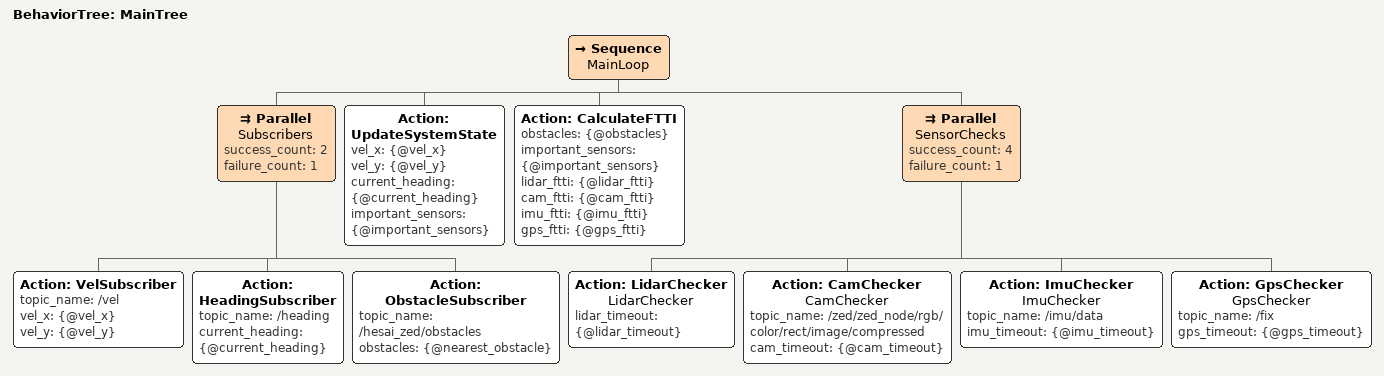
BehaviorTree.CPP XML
<root BTCPP_format="4">
    <BehaviorTree ID="MainTree">
        <Sequence name="MainLoop">

            <Parallel name="Subscribers" success_count="2" failure_count="1">

                <Action ID="VelSubscriber"
                topic_name="/vel"
                vel_x="{@vel_x}"
                vel_y="{@vel_y}"/>

                <Action ID="HeadingSubscriber"
                topic_name="/heading"
                current_heading="{@current_heading}"/>

                <Action ID="ObstacleSubscriber"
                topic_name="/hesai_zed/obstacles"
                obstacles="{@nearest_obstacle}"/>

            </Parallel>

            <Action ID="UpdateSystemState"
                    vel_x="{@vel_x}"
                    vel_y="{@vel_y}"
                    current_heading="{@current_heading}"
                    important_sensors="{@important_sensors}"/>

            <Action ID="CalculateFTTI"
                    obstacles="{@obstacles}"
                    important_sensors="{@important_sensors}"

                    lidar_ftti="{@lidar_ftti}"
                    cam_ftti="{@cam_ftti}"
                    imu_ftti="{@imu_ftti}"
                    gps_ftti="{@gps_ftti}"
                    />

            <Parallel name="SensorChecks" success_count="4" failure_count="1">
                <Action ID="LidarChecker" name="LidarChecker" lidar_timeout="{@lidar_timeout}"/>
                <Action ID="CamChecker" name="CamChecker" topic_name="/zed/zed_node/rgb/color/rect/image/compressed" cam_timeout="{@cam_timeout}"/>
                <Action ID="ImuChecker" name="ImuChecker"    topic_name="/imu/data" imu_timeout="{@imu_timeout}"/>
                <Action ID="GpsChecker" name="GpsChecker"    topic_name="/fix" gps_timeout="{@gps_timeout}"/>
            </Parallel>

        </Sequence>
    </BehaviorTree>
</root>
